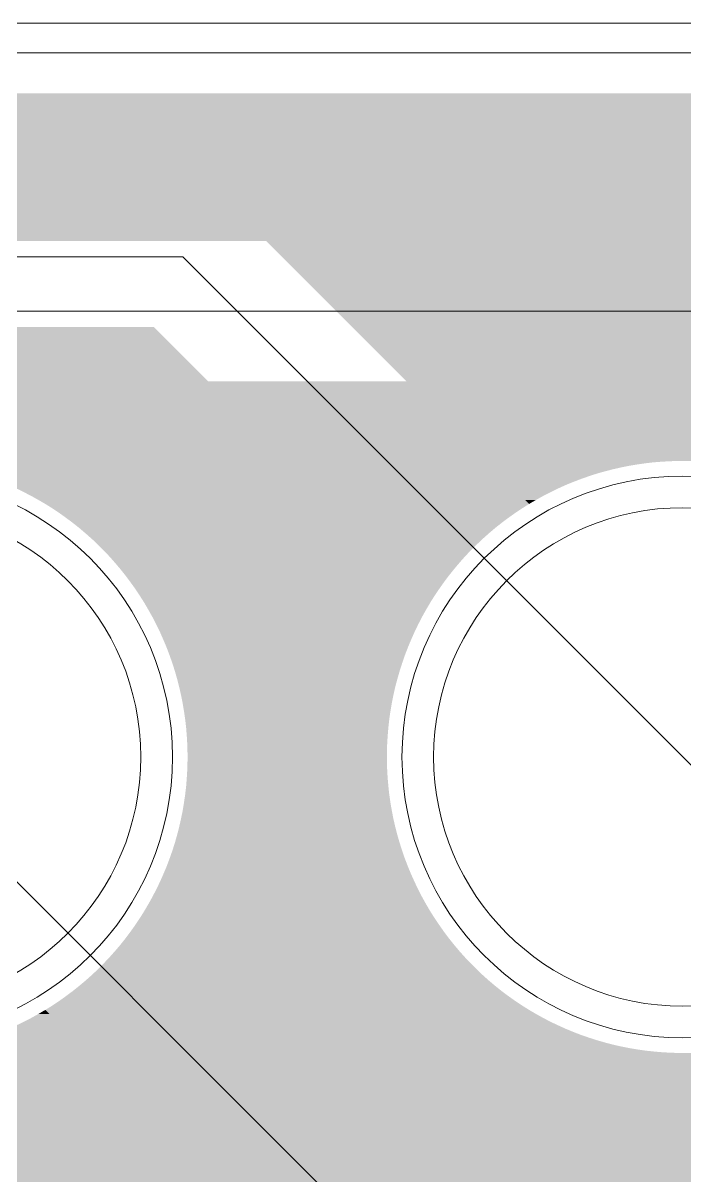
# Model space of a CAD drawing. Header units: millimetres. Extents: x 0 to 210, y 0 to 297.
# Drawn here: x 100.367 to 102.492, y 226.448 to 230.148 of the extents above; entities that cross this region are included whole.
import ezdxf

# ---------------------------------------------------------------- set-up
doc = ezdxf.new("R2010")
doc.units = ezdxf.units.MM
for name, pattern in [('K5LT32768', [0]), ('K5LT32769', [0]), ('K5LT32771', [0]), ('K5LT32772', [0]), ('K5LT32773', [0]), ('K5LT32774', [0]), ('K5LT32775', [0])]:
    doc.linetypes.add(name, pattern=pattern)

# ---------------------------------------------------------------- blocks, each defined once
blk = doc.blocks.new('U29')
at = {"color": 7, "linetype": 'K5LT32768', "lineweight": 18}
blk.add_circle((99.9451, 227.7927), 0.8, dxfattribs=at)
blk = doc.blocks.new('U30')
at = {"color": 7, "linetype": 'K5LT32768', "lineweight": 18}
blk.add_circle((102.4851, 227.7927), 0.8, dxfattribs=at)
blk = doc.blocks.new('U160')
at = {"color": 1, "linetype": 'K5LT32771', "lineweight": 18, "true_color": 0xff0000}
blk.add_circle((99.9451, 227.7927), 0.9016, dxfattribs=at)
blk = doc.blocks.new('U161')
at = {"color": 1, "linetype": 'K5LT32771', "lineweight": 18, "true_color": 0xff0000}
blk.add_circle((102.4851, 227.7927), 0.9016, dxfattribs=at)
blk = doc.blocks.new('U262')
at = {"color": 3, "linetype": 'K5LT32773', "lineweight": 18, "true_color": 0x00ff00}
blk.add_circle((99.9451, 227.7927), 0.8, dxfattribs=at)
blk = doc.blocks.new('U263')
at = {"color": 3, "linetype": 'K5LT32773', "lineweight": 18, "true_color": 0x00ff00}
blk.add_circle((102.4851, 227.7927), 0.8, dxfattribs=at)
blk = doc.blocks.new('U326')
at = {"color": 1, "linetype": 'K5LT32771', "lineweight": 18, "true_color": 0xff0000}
blk.add_circle((99.9451, 227.7927), 0.9016, dxfattribs=at)
blk = doc.blocks.new('U327')
at = {"color": 1, "linetype": 'K5LT32771', "lineweight": 18, "true_color": 0xff0000}
blk.add_circle((102.4851, 227.7927), 0.9016, dxfattribs=at)

msp = doc.modelspace()

# ---------------------------------------------------------------- hatches: boundary and pattern name
for points in [[(84.8151, 229.8689), (84.8151, 229.923), (133.2828, 229.923), (133.3364, 229.8689)], [(84.8151, 229.6231), (84.8151, 229.8689), (133.3364, 229.8689), (133.3343, 229.6231)], [(100.8925, 229.6228), (100.8798, 229.6231), (133.3343, 229.6231), (133.3343, 229.6228)], [(100.9052, 229.6218), (100.8925, 229.6228), (133.3343, 229.6228), (133.3343, 229.6218)], [(100.9176, 229.62), (100.9052, 229.6218), (133.3343, 229.6218), (133.3343, 229.62)], [(100.9301, 229.6175), (100.9176, 229.62), (133.3343, 229.62), (133.3342, 229.6175)], [(100.9423, 229.6142), (100.9301, 229.6175), (133.3342, 229.6175), (133.3342, 229.6142)], [(100.9542, 229.6104), (100.9423, 229.6142), (133.3342, 229.6142), (133.3342, 229.6104)], [(100.9661, 229.6061), (100.9542, 229.6104), (133.3342, 229.6104), (133.3341, 229.6061)], [(100.9776, 229.6007), (100.9661, 229.6061), (133.3341, 229.6061), (133.3341, 229.6007)], [(100.9887, 229.5951), (100.9776, 229.6007), (133.3341, 229.6007), (133.334, 229.5951)], [(100.9997, 229.5885), (100.9887, 229.5951), (133.334, 229.5951), (133.334, 229.5885)], [(101.0101, 229.5817), (100.9997, 229.5885), (133.334, 229.5885), (133.3339, 229.5817)], [(101.0202, 229.574), (101.0101, 229.5817), (133.3339, 229.5817), (133.3339, 229.574)], [(101.0299, 229.5659), (101.0202, 229.574), (133.3339, 229.574), (133.3338, 229.5659)], [(101.039, 229.5573), (101.0299, 229.5659), (133.3338, 229.5659), (133.3337, 229.5573)], [(101.6232, 228.9731), (101.039, 229.5573), (133.3337, 229.5573), (133.3287, 228.9731)], [(88.5133, 228.7427), (88.9435, 229.173), (100.7866, 229.173), (101.2168, 228.7427)], [(101.6235, 228.9728), (101.6232, 228.9731), (112.465, 228.9731), (112.4454, 228.9728)], [(101.6248, 228.9716), (101.6235, 228.9728), (112.4454, 228.9728), (112.4259, 228.9716)], [(101.6268, 228.9695), (101.6248, 228.9716), (112.4259, 228.9716), (112.4063, 228.9695)], [(101.6293, 228.967), (101.6268, 228.9695), (112.4063, 228.9695), (112.3867, 228.967)], [(101.6329, 228.9634), (101.6293, 228.967), (112.3867, 228.967), (112.3674, 228.9634)], [(101.637, 228.9594), (101.6329, 228.9634), (112.3674, 228.9634), (112.3481, 228.9594)], [(101.642, 228.9543), (101.637, 228.9594), (112.3481, 228.9594), (112.3293, 228.9543)], [(101.6476, 228.9487), (101.642, 228.9543), (112.3293, 228.9543), (112.3105, 228.9487)], [(101.6542, 228.9421), (101.6476, 228.9487), (112.3105, 228.9487), (112.292, 228.9421)], [(101.6613, 228.935), (101.6542, 228.9421), (112.292, 228.9421), (112.2737, 228.935)], [(101.6692, 228.9271), (101.6613, 228.935), (112.2737, 228.935), (112.2557, 228.9271)], [(101.6776, 228.9187), (101.6692, 228.9271), (112.2557, 228.9271), (112.2379, 228.9187)], [(101.687, 228.9093), (101.6776, 228.9187), (112.2379, 228.9187), (112.2206, 228.9093)], [(101.6969, 228.8994), (101.687, 228.9093), (112.2206, 228.9093), (112.2036, 228.8994)], [(101.7076, 228.8888), (101.6969, 228.8994), (112.2036, 228.8994), (112.1871, 228.8888)], [(101.7188, 228.8776), (101.7076, 228.8888), (112.1871, 228.8888), (112.1711, 228.8776)], [(101.7307, 228.8656), (101.7188, 228.8776), (112.1711, 228.8776), (112.1553, 228.8656)], [(101.7431, 228.8532), (101.7307, 228.8656), (112.1553, 228.8656), (112.1401, 228.8532)], [(101.7561, 228.8402), (101.7431, 228.8532), (112.1401, 228.8532), (112.1254, 228.8402)], [(101.7698, 228.8265), (101.7561, 228.8402), (112.1254, 228.8402), (112.1114, 228.8265)], [(101.8536, 228.7427), (101.7698, 228.8265), (112.1114, 228.8265), (112.0276, 228.7427)], [(99.9852, 228.7419), (99.9585, 228.7427), (101.2168, 228.7427), (101.2176, 228.7419)], [(100.0116, 228.7404), (99.9852, 228.7419), (101.2176, 228.7419), (101.2191, 228.7404)], [(100.0383, 228.7384), (100.0116, 228.7404), (101.2191, 228.7404), (101.2211, 228.7384)], [(100.0647, 228.7353), (100.0383, 228.7384), (101.2211, 228.7384), (101.2242, 228.7353)], [(100.0911, 228.7315), (100.0647, 228.7353), (101.2242, 228.7353), (101.228, 228.7315)], [(101.8544, 228.7419), (101.8536, 228.7427), (102.4718, 228.7427), (102.4452, 228.7419)], [(101.8559, 228.7404), (101.8544, 228.7419), (102.4452, 228.7419), (102.4185, 228.7404)], [(101.8579, 228.7384), (101.8559, 228.7404), (102.4185, 228.7404), (102.3918, 228.7384)], [(101.861, 228.7353), (101.8579, 228.7384), (102.3918, 228.7384), (102.3654, 228.7353)], [(101.8648, 228.7315), (101.861, 228.7353), (102.3654, 228.7353), (102.339, 228.7315)], [(100.1173, 228.7272), (100.0911, 228.7315), (101.228, 228.7315), (101.2323, 228.7272)], [(100.1434, 228.7219), (100.1173, 228.7272), (101.2323, 228.7272), (101.2377, 228.7219)], [(100.1696, 228.716), (100.1434, 228.7219), (101.2377, 228.7219), (101.2435, 228.716)], [(100.1952, 228.7094), (100.1696, 228.716), (101.2435, 228.716), (101.2501, 228.7094)], [(100.2209, 228.7021), (100.1952, 228.7094), (101.2501, 228.7094), (101.2575, 228.7021)], [(100.2463, 228.6939), (100.2209, 228.7021), (101.2575, 228.7021), (101.2656, 228.6939)], [(101.8691, 228.7272), (101.8648, 228.7315), (102.339, 228.7315), (102.3128, 228.7272)], [(101.8745, 228.7219), (101.8691, 228.7272), (102.3128, 228.7272), (102.2867, 228.7219)], [(101.8803, 228.716), (101.8745, 228.7219), (102.2867, 228.7219), (102.2608, 228.716)], [(101.8869, 228.7094), (101.8803, 228.716), (102.2608, 228.716), (102.2349, 228.7094)], [(101.8943, 228.7021), (101.8869, 228.7094), (102.2349, 228.7094), (102.2092, 228.7021)], [(101.9024, 228.6939), (101.8943, 228.7021), (102.2092, 228.7021), (102.1838, 228.6939)], [(100.2714, 228.685), (100.2463, 228.6939), (101.2656, 228.6939), (101.2745, 228.685)], [(100.2963, 228.6756), (100.2714, 228.685), (101.2745, 228.685), (101.2839, 228.6756)], [(100.321, 228.6655), (100.2963, 228.6756), (101.2839, 228.6756), (101.294, 228.6655)], [(100.3454, 228.6546), (100.321, 228.6655), (101.294, 228.6655), (101.305, 228.6546)], [(101.9113, 228.685), (101.9024, 228.6939), (102.1838, 228.6939), (102.1587, 228.685)], [(101.9207, 228.6756), (101.9113, 228.685), (102.1587, 228.685), (102.1338, 228.6756)], [(101.9308, 228.6655), (101.9207, 228.6756), (102.1338, 228.6756), (102.1091, 228.6655)], [(101.9418, 228.6546), (101.9308, 228.6655), (102.1091, 228.6655), (102.085, 228.6546)], [(100.3692, 228.6429), (100.3454, 228.6546), (101.305, 228.6546), (101.3167, 228.6429)], [(100.3929, 228.6307), (100.3692, 228.6429), (101.3167, 228.6429), (101.3288, 228.6307)], [(100.4162, 228.6177), (100.3929, 228.6307), (101.3288, 228.6307), (101.3418, 228.6177)], [(101.9535, 228.6429), (101.9418, 228.6546), (102.085, 228.6546), (102.0609, 228.6429)], [(101.9656, 228.6307), (101.9535, 228.6429), (102.0609, 228.6429), (102.0373, 228.6307)], [(101.9786, 228.6177), (101.9656, 228.6307), (102.0373, 228.6307), (102.0139, 228.6177)], [(100.4393, 228.6043), (100.4162, 228.6177), (101.3418, 228.6177), (101.3553, 228.6043)], [(100.4619, 228.5901), (100.4393, 228.6043), (101.3553, 228.6043), (101.3695, 228.5901)], [(100.484, 228.5753), (100.4619, 228.5901), (101.3695, 228.5901), (101.3842, 228.5753)], [(101.9915, 228.6048), (101.9786, 228.6177), (102.0139, 228.6177)], [(100.5056, 228.5598), (100.484, 228.5753), (101.3842, 228.5753), (101.3997, 228.5598)], [(100.527, 228.5438), (100.5056, 228.5598), (101.3997, 228.5598), (101.4157, 228.5438)], [(100.5478, 228.5273), (100.527, 228.5438), (101.4157, 228.5438), (101.4322, 228.5273)], [(100.5681, 228.51), (100.5478, 228.5273), (101.4322, 228.5273), (101.4495, 228.51)], [(100.5882, 228.4923), (100.5681, 228.51), (101.4495, 228.51), (101.4673, 228.4923)], [(100.6075, 228.474), (100.5882, 228.4923), (101.4673, 228.4923), (101.4856, 228.474)], [(100.6263, 228.4552), (100.6075, 228.474), (101.4856, 228.474), (101.5044, 228.4552)], [(100.6446, 228.4359), (100.6263, 228.4552), (101.5044, 228.4552), (101.5237, 228.4359)], [(100.6623, 228.4158), (100.6446, 228.4359), (101.5237, 228.4359), (101.5437, 228.4158)], [(100.6796, 228.3955), (100.6623, 228.4158), (101.5437, 228.4158), (101.564, 228.3955)], [(100.6961, 228.3747), (100.6796, 228.3955), (101.564, 228.3955), (101.5849, 228.3747)], [(100.7121, 228.3533), (100.6961, 228.3747), (101.5849, 228.3747), (101.6062, 228.3533)], [(100.7276, 228.3317), (100.7121, 228.3533), (101.6062, 228.3533), (101.6278, 228.3317)], [(100.7424, 228.3094), (100.7276, 228.3317), (101.6278, 228.3317), (101.6502, 228.3094)], [(100.7566, 228.287), (100.7424, 228.3094), (101.6502, 228.3094), (101.6725, 228.287)], [(100.757, 228.2863), (100.7566, 228.287), (101.6725, 228.287), (101.6733, 228.2863)], [(100.77, 228.2639), (100.757, 228.2863), (101.6733, 228.2863), (101.6601, 228.2639)], [(100.783, 228.2408), (100.77, 228.2639), (101.6601, 228.2639), (101.6471, 228.2408)], [(100.7952, 228.2169), (100.783, 228.2408), (101.6471, 228.2408), (101.6349, 228.2169)], [(100.8069, 228.193), (100.7952, 228.2169), (101.6349, 228.2169), (101.6235, 228.193)], [(100.8175, 228.1687), (100.8069, 228.193), (101.6235, 228.193), (101.6126, 228.1687)], [(100.828, 228.144), (100.8175, 228.1687), (101.6126, 228.1687), (101.6024, 228.144)], [(100.8374, 228.1191), (100.828, 228.144), (101.6024, 228.144), (101.5928, 228.1191)], [(100.8462, 228.094), (100.8374, 228.1191), (101.5928, 228.1191), (101.5841, 228.094)], [(100.8544, 228.0686), (100.8462, 228.094), (101.5841, 228.094), (101.576, 228.0686)], [(100.8617, 228.0429), (100.8544, 228.0686), (101.576, 228.0686), (101.5686, 228.0429)], [(100.8683, 228.0173), (100.8617, 228.0429), (101.5686, 228.0429), (101.5618, 228.0173)], [(100.8742, 227.9911), (100.8683, 228.0173), (101.5618, 228.0173), (101.5559, 227.9911)], [(100.8795, 227.965), (100.8742, 227.9911), (101.5559, 227.9911), (101.5508, 227.965)], [(100.8838, 227.9388), (100.8795, 227.965), (101.5508, 227.965), (101.5463, 227.9388)], [(100.8876, 227.9124), (100.8838, 227.9388), (101.5463, 227.9388), (101.5425, 227.9124)], [(100.8907, 227.886), (100.8876, 227.9124), (101.5425, 227.9124), (101.5397, 227.886)], [(100.8927, 227.8593), (100.8907, 227.886), (101.5397, 227.886), (101.5374, 227.8593)], [(100.8943, 227.8329), (100.8927, 227.8593), (101.5374, 227.8593), (101.5359, 227.8329)], [(100.895, 227.8062), (100.8943, 227.8329), (101.5359, 227.8329), (101.5351, 227.8062)], [(100.8943, 227.7529), (100.895, 227.7795), (101.5351, 227.7795), (101.5359, 227.7529)], [(100.895, 227.7795), (100.895, 227.8062), (101.5351, 227.8062), (101.5351, 227.7795)], [(100.8927, 227.7262), (100.8943, 227.7529), (101.5359, 227.7529), (101.5374, 227.7262)], [(100.8876, 227.6731), (100.8907, 227.6998), (101.5397, 227.6998), (101.5425, 227.6731)], [(100.8907, 227.6998), (100.8927, 227.7262), (101.5374, 227.7262), (101.5397, 227.6998)], [(100.8838, 227.6467), (100.8876, 227.6731), (101.5425, 227.6731), (101.5463, 227.6467)], [(100.8795, 227.6205), (100.8838, 227.6467), (101.5463, 227.6467), (101.5508, 227.6205)], [(100.8683, 227.5685), (100.8742, 227.5944), (101.5559, 227.5944), (101.5618, 227.5685)], [(100.8742, 227.5944), (100.8795, 227.6205), (101.5508, 227.6205), (101.5559, 227.5944)], [(100.8617, 227.5426), (100.8683, 227.5685), (101.5618, 227.5685), (101.5686, 227.5426)], [(100.8462, 227.4915), (100.8544, 227.5169), (101.576, 227.5169), (101.5841, 227.4915)], [(100.8544, 227.5169), (100.8617, 227.5426), (101.5686, 227.5426), (101.576, 227.5169)], [(100.8374, 227.4664), (100.8462, 227.4915), (101.5841, 227.4915), (101.5928, 227.4664)], [(100.8175, 227.4168), (100.828, 227.4415), (101.6024, 227.4415), (101.6126, 227.4168)], [(100.828, 227.4415), (100.8374, 227.4664), (101.5928, 227.4664), (101.6024, 227.4415)], [(100.8069, 227.3927), (100.8175, 227.4168), (101.6126, 227.4168), (101.6235, 227.3927)], [(100.783, 227.3449), (100.7952, 227.3686), (101.6349, 227.3686), (101.6471, 227.3449)], [(100.7952, 227.3686), (100.8069, 227.3927), (101.6235, 227.3927), (101.6349, 227.3686)], [(100.77, 227.3216), (100.783, 227.3449), (101.6471, 227.3449), (101.6601, 227.3216)], [(100.7569, 227.2992), (100.77, 227.3216), (101.6601, 227.3216), (101.6732, 227.2992)], [(100.7574, 227.2987), (100.7569, 227.2992), (101.6732, 227.2992), (101.6735, 227.2987)], [(100.78, 227.2761), (100.7574, 227.2987), (101.6735, 227.2987), (101.6877, 227.2761)], [(100.8021, 227.254), (100.78, 227.2761), (101.6877, 227.2761), (101.7027, 227.254)], [(100.8239, 227.2322), (100.8021, 227.254), (101.7027, 227.254), (101.718, 227.2322)], [(100.8453, 227.2108), (100.8239, 227.2322), (101.718, 227.2322), (101.734, 227.2108)], [(100.8661, 227.19), (100.8453, 227.2108), (101.734, 227.2108), (101.7507, 227.19)], [(100.8864, 227.1697), (100.8661, 227.19), (101.7507, 227.19), (101.7678, 227.1697)], [(100.9062, 227.1499), (100.8864, 227.1697), (101.7678, 227.1697), (101.7855, 227.1499)], [(100.9255, 227.1306), (100.9062, 227.1499), (101.7855, 227.1499), (101.8038, 227.1306)], [(100.9446, 227.1115), (100.9255, 227.1306), (101.8038, 227.1306), (101.8229, 227.1115)], [(100.9629, 227.0932), (100.9446, 227.1115), (101.8229, 227.1115), (101.8422, 227.0932)], [(100.9807, 227.0754), (100.9629, 227.0932), (101.8422, 227.0932), (101.862, 227.0754)], [(100.9977, 227.0584), (100.9807, 227.0754), (101.862, 227.0754), (101.8823, 227.0584)], [(101.0145, 227.0417), (100.9977, 227.0584), (101.8823, 227.0584), (101.9031, 227.0417)], [(101.0305, 227.0257), (101.0145, 227.0417), (101.9031, 227.0417), (101.9245, 227.0257)], [(101.046, 227.0102), (101.0305, 227.0257), (101.9245, 227.0257), (101.9463, 227.0102)], [(101.0607, 226.9954), (101.046, 227.0102), (101.9463, 227.0102), (101.9684, 226.9954)], [(100.3929, 226.9548), (100.4162, 226.9678), (100.4518, 226.9678), (100.4647, 226.9548)], [(100.4162, 226.9678), (100.4386, 226.981), (100.4518, 226.9678)], [(101.0749, 226.9812), (101.0607, 226.9954), (101.9684, 226.9954), (101.991, 226.9812)], [(101.0884, 226.9678), (101.0749, 226.9812), (101.991, 226.9812), (102.0139, 226.9678)], [(101.1014, 226.9548), (101.0884, 226.9678), (102.0139, 226.9678), (102.0373, 226.9548)], [(100.321, 226.9203), (100.3454, 226.9312), (100.4883, 226.9312), (100.4993, 226.9203)], [(100.3454, 226.9312), (100.3692, 226.9426), (100.4769, 226.9426), (100.4883, 226.9312)], [(100.3692, 226.9426), (100.3929, 226.9548), (100.4647, 226.9548), (100.4769, 226.9426)], [(101.1136, 226.9426), (101.1014, 226.9548), (102.0373, 226.9548), (102.0609, 226.9426)], [(101.125, 226.9312), (101.1136, 226.9426), (102.0609, 226.9426), (102.085, 226.9312)], [(101.1359, 226.9203), (101.125, 226.9312), (102.085, 226.9312), (102.1091, 226.9203)], [(100.2209, 226.8837), (100.2463, 226.8918), (100.5277, 226.8918), (100.5358, 226.8837)], [(100.2463, 226.8918), (100.2714, 226.9004), (100.5191, 226.9004), (100.5277, 226.8918)], [(100.2714, 226.9004), (100.2963, 226.9101), (100.5094, 226.9101), (100.5191, 226.9004)], [(100.2963, 226.9101), (100.321, 226.9203), (100.4993, 226.9203), (100.5094, 226.9101)], [(101.1461, 226.9101), (101.1359, 226.9203), (102.1091, 226.9203), (102.1338, 226.9101)], [(101.1557, 226.9004), (101.1461, 226.9101), (102.1338, 226.9101), (102.1587, 226.9004)], [(101.1644, 226.8918), (101.1557, 226.9004), (102.1587, 226.9004), (102.1838, 226.8918)], [(101.1725, 226.8837), (101.1644, 226.8918), (102.1838, 226.8918), (102.2092, 226.8837)], [(100.0383, 226.8474), (100.0647, 226.8502), (100.5694, 226.8502), (100.5722, 226.8474)], [(100.0647, 226.8502), (100.0911, 226.854), (100.5656, 226.854), (100.5694, 226.8502)], [(100.0911, 226.854), (100.1173, 226.8585), (100.561, 226.8585), (100.5656, 226.854)], [(100.1173, 226.8585), (100.1434, 226.8636), (100.5559, 226.8636), (100.561, 226.8585)], [(100.1434, 226.8636), (100.1696, 226.8695), (100.5501, 226.8695), (100.5559, 226.8636)], [(100.1696, 226.8695), (100.1952, 226.8763), (100.5432, 226.8763), (100.5501, 226.8695)], [(100.1952, 226.8763), (100.2209, 226.8837), (100.5358, 226.8837), (100.5432, 226.8763)], [(101.1799, 226.8763), (101.1725, 226.8837), (102.2092, 226.8837), (102.2349, 226.8763)], [(101.1867, 226.8695), (101.1799, 226.8763), (102.2349, 226.8763), (102.2608, 226.8695)], [(101.1926, 226.8636), (101.1867, 226.8695), (102.2608, 226.8695), (102.2867, 226.8636)], [(101.1977, 226.8585), (101.1926, 226.8636), (102.2867, 226.8636), (102.3128, 226.8585)], [(101.2022, 226.854), (101.1977, 226.8585), (102.3128, 226.8585), (102.339, 226.854)], [(101.2061, 226.8502), (101.2022, 226.854), (102.339, 226.854), (102.3654, 226.8502)], [(101.2088, 226.8474), (101.2061, 226.8502), (102.3654, 226.8502), (102.3918, 226.8474)], [(98.7568, 226.4981), (98.4122, 226.8428), (100.5767, 226.8428), (100.9214, 226.4981)], [(99.9585, 226.8428), (99.9852, 226.8435), (100.576, 226.8435), (100.5767, 226.8428)], [(99.9852, 226.8435), (100.0116, 226.8451), (100.5744, 226.8451), (100.576, 226.8435)], [(100.0116, 226.8451), (100.0383, 226.8474), (100.5722, 226.8474), (100.5744, 226.8451)], [(101.2111, 226.8451), (101.2088, 226.8474), (102.3918, 226.8474), (102.4185, 226.8451)], [(101.2127, 226.8435), (101.2111, 226.8451), (102.4185, 226.8451), (102.4452, 226.8435)], [(101.2134, 226.8428), (101.2127, 226.8435), (102.4452, 226.8435), (102.4718, 226.8428)], [(101.5381, 226.5182), (101.2134, 226.8428), (103.1167, 226.8428), (103.4414, 226.5182)], [(101.5831, 226.4732), (101.5381, 226.5182), (103.4414, 226.5182), (103.4226, 226.4732)], [(99.2648, 226.473), (99.2648, 226.4981), (100.9214, 226.4981), (100.9466, 226.473)], [(100.7649, 226.0889), (100.7649, 226.473), (100.9466, 226.473), (101.3306, 226.0889)], [(101.9931, 226.473), (101.99, 226.4732), (103.4226, 226.4732), (103.4225, 226.473)]]:
    msp.add_hatch(color=7).paths.add_polyline_path(points)
at = {"true_color": 0x00ff00}
for points in [[(84.8151, 229.8689), (84.8151, 229.923), (133.2828, 229.923), (133.3364, 229.8689)], [(84.8151, 229.4481), (84.8151, 229.8689), (133.3364, 229.8689), (133.3328, 229.4481)], [(93.5933, 228.7427), (93.8485, 228.998), (103.5016, 228.998), (103.7568, 228.7427)], [(99.9852, 228.7419), (99.9585, 228.7427), (102.4718, 228.7427), (102.4452, 228.7419)], [(100.0116, 228.7404), (99.9852, 228.7419), (102.4452, 228.7419), (102.4185, 228.7404)], [(100.0383, 228.7384), (100.0116, 228.7404), (102.4185, 228.7404), (102.3918, 228.7384)], [(100.0647, 228.7353), (100.0383, 228.7384), (102.3918, 228.7384), (102.3654, 228.7353)], [(100.0911, 228.7315), (100.0647, 228.7353), (102.3654, 228.7353), (102.339, 228.7315)], [(100.1173, 228.7272), (100.0911, 228.7315), (102.339, 228.7315), (102.3128, 228.7272)], [(100.1434, 228.7219), (100.1173, 228.7272), (102.3128, 228.7272), (102.2867, 228.7219)], [(100.1696, 228.716), (100.1434, 228.7219), (102.2867, 228.7219), (102.2608, 228.716)], [(100.1952, 228.7094), (100.1696, 228.716), (102.2608, 228.716), (102.2349, 228.7094)], [(100.2209, 228.7021), (100.1952, 228.7094), (102.2349, 228.7094), (102.2092, 228.7021)], [(100.2463, 228.6939), (100.2209, 228.7021), (102.2092, 228.7021), (102.1838, 228.6939)], [(100.2714, 228.685), (100.2463, 228.6939), (102.1838, 228.6939), (102.1587, 228.685)], [(100.2963, 228.6756), (100.2714, 228.685), (102.1587, 228.685), (102.1338, 228.6756)], [(100.321, 228.6655), (100.2963, 228.6756), (102.1338, 228.6756), (102.1091, 228.6655)], [(100.3454, 228.6546), (100.321, 228.6655), (102.1091, 228.6655), (102.085, 228.6546)], [(100.3692, 228.6429), (100.3454, 228.6546), (102.085, 228.6546), (102.0609, 228.6429)], [(100.3929, 228.6307), (100.3692, 228.6429), (102.0609, 228.6429), (102.0373, 228.6307)], [(100.4162, 228.6177), (100.3929, 228.6307), (102.0373, 228.6307), (102.0139, 228.6177)], [(100.4393, 228.6043), (100.4162, 228.6177), (102.0139, 228.6177), (101.991, 228.6043)], [(100.4619, 228.5901), (100.4393, 228.6043), (101.991, 228.6043), (101.9684, 228.5901)], [(100.484, 228.5753), (100.4619, 228.5901), (101.9684, 228.5901), (101.9463, 228.5753)], [(100.5056, 228.5598), (100.484, 228.5753), (101.9463, 228.5753), (101.9245, 228.5598)], [(100.527, 228.5438), (100.5056, 228.5598), (101.9245, 228.5598), (101.9031, 228.5438)], [(100.5478, 228.5273), (100.527, 228.5438), (101.9031, 228.5438), (101.8823, 228.5273)], [(100.5681, 228.51), (100.5478, 228.5273), (101.8823, 228.5273), (101.862, 228.51)], [(100.5882, 228.4923), (100.5681, 228.51), (101.862, 228.51), (101.8422, 228.4923)], [(100.6075, 228.474), (100.5882, 228.4923), (101.8422, 228.4923), (101.8229, 228.474)], [(100.6263, 228.4552), (100.6075, 228.474), (101.8229, 228.474), (101.8038, 228.4552)], [(100.6446, 228.4359), (100.6263, 228.4552), (101.8038, 228.4552), (101.7855, 228.4359)], [(100.6623, 228.4158), (100.6446, 228.4359), (101.7855, 228.4359), (101.7678, 228.4158)], [(100.6796, 228.3955), (100.6623, 228.4158), (101.7678, 228.4158), (101.7507, 228.3955)], [(100.6961, 228.3747), (100.6796, 228.3955), (101.7507, 228.3955), (101.734, 228.3747)], [(100.7121, 228.3533), (100.6961, 228.3747), (101.734, 228.3747), (101.718, 228.3533)], [(100.7276, 228.3317), (100.7121, 228.3533), (101.718, 228.3533), (101.7027, 228.3317)], [(100.7424, 228.3094), (100.7276, 228.3317), (101.7027, 228.3317), (101.6877, 228.3094)], [(100.7566, 228.287), (100.7424, 228.3094), (101.6877, 228.3094), (101.6735, 228.287)], [(100.77, 228.2639), (100.7566, 228.287), (101.6735, 228.287), (101.6601, 228.2639)], [(100.783, 228.2408), (100.77, 228.2639), (101.6601, 228.2639), (101.6471, 228.2408)], [(100.7952, 228.2169), (100.783, 228.2408), (101.6471, 228.2408), (101.6349, 228.2169)], [(100.8069, 228.193), (100.7952, 228.2169), (101.6349, 228.2169), (101.6235, 228.193)], [(100.8175, 228.1687), (100.8069, 228.193), (101.6235, 228.193), (101.6126, 228.1687)], [(100.828, 228.144), (100.8175, 228.1687), (101.6126, 228.1687), (101.6024, 228.144)], [(100.8374, 228.1191), (100.828, 228.144), (101.6024, 228.144), (101.5928, 228.1191)], [(100.8462, 228.094), (100.8374, 228.1191), (101.5928, 228.1191), (101.5841, 228.094)], [(100.8544, 228.0686), (100.8462, 228.094), (101.5841, 228.094), (101.576, 228.0686)], [(100.8617, 228.0429), (100.8544, 228.0686), (101.576, 228.0686), (101.5686, 228.0429)], [(100.8683, 228.0173), (100.8617, 228.0429), (101.5686, 228.0429), (101.5618, 228.0173)], [(100.8742, 227.9911), (100.8683, 228.0173), (101.5618, 228.0173), (101.5559, 227.9911)], [(100.8795, 227.965), (100.8742, 227.9911), (101.5559, 227.9911), (101.5508, 227.965)], [(100.8838, 227.9388), (100.8795, 227.965), (101.5508, 227.965), (101.5463, 227.9388)], [(100.8876, 227.9124), (100.8838, 227.9388), (101.5463, 227.9388), (101.5425, 227.9124)], [(100.8907, 227.886), (100.8876, 227.9124), (101.5425, 227.9124), (101.5397, 227.886)], [(100.8927, 227.8593), (100.8907, 227.886), (101.5397, 227.886), (101.5374, 227.8593)], [(100.8943, 227.8329), (100.8927, 227.8593), (101.5374, 227.8593), (101.5359, 227.8329)], [(100.895, 227.8062), (100.8943, 227.8329), (101.5359, 227.8329), (101.5351, 227.8062)], [(100.8943, 227.7529), (100.895, 227.7795), (101.5351, 227.7795), (101.5359, 227.7529)], [(100.895, 227.7795), (100.895, 227.8062), (101.5351, 227.8062), (101.5351, 227.7795)], [(100.8927, 227.7262), (100.8943, 227.7529), (101.5359, 227.7529), (101.5374, 227.7262)], [(100.8876, 227.6731), (100.8907, 227.6998), (101.5397, 227.6998), (101.5425, 227.6731)], [(100.8907, 227.6998), (100.8927, 227.7262), (101.5374, 227.7262), (101.5397, 227.6998)], [(100.8838, 227.6467), (100.8876, 227.6731), (101.5425, 227.6731), (101.5463, 227.6467)], [(100.8795, 227.6205), (100.8838, 227.6467), (101.5463, 227.6467), (101.5508, 227.6205)], [(100.8683, 227.5685), (100.8742, 227.5944), (101.5559, 227.5944), (101.5618, 227.5685)], [(100.8742, 227.5944), (100.8795, 227.6205), (101.5508, 227.6205), (101.5559, 227.5944)], [(100.8617, 227.5426), (100.8683, 227.5685), (101.5618, 227.5685), (101.5686, 227.5426)], [(100.8462, 227.4915), (100.8544, 227.5169), (101.576, 227.5169), (101.5841, 227.4915)], [(100.8544, 227.5169), (100.8617, 227.5426), (101.5686, 227.5426), (101.576, 227.5169)], [(100.8374, 227.4664), (100.8462, 227.4915), (101.5841, 227.4915), (101.5928, 227.4664)], [(100.8175, 227.4168), (100.828, 227.4415), (101.6024, 227.4415), (101.6126, 227.4168)], [(100.828, 227.4415), (100.8374, 227.4664), (101.5928, 227.4664), (101.6024, 227.4415)], [(100.8069, 227.3927), (100.8175, 227.4168), (101.6126, 227.4168), (101.6235, 227.3927)], [(100.783, 227.3449), (100.7952, 227.3686), (101.6349, 227.3686), (101.6471, 227.3449)], [(100.7952, 227.3686), (100.8069, 227.3927), (101.6235, 227.3927), (101.6349, 227.3686)], [(100.77, 227.3216), (100.783, 227.3449), (101.6471, 227.3449), (101.6601, 227.3216)], [(100.7424, 227.2761), (100.7566, 227.2987), (101.6735, 227.2987), (101.6877, 227.2761)], [(100.7566, 227.2987), (100.77, 227.3216), (101.6601, 227.3216), (101.6735, 227.2987)], [(100.7276, 227.254), (100.7424, 227.2761), (101.6877, 227.2761), (101.7027, 227.254)], [(100.6961, 227.2108), (100.7121, 227.2322), (101.718, 227.2322), (101.734, 227.2108)], [(100.7121, 227.2322), (100.7276, 227.254), (101.7027, 227.254), (101.718, 227.2322)], [(100.6623, 227.1697), (100.6796, 227.19), (101.7507, 227.19), (101.7678, 227.1697)], [(100.6796, 227.19), (100.6961, 227.2108), (101.734, 227.2108), (101.7507, 227.19)], [(100.6263, 227.1306), (100.6446, 227.1499), (101.7855, 227.1499), (101.8038, 227.1306)], [(100.6446, 227.1499), (100.6623, 227.1697), (101.7678, 227.1697), (101.7855, 227.1499)], [(100.5882, 227.0932), (100.6075, 227.1115), (101.8229, 227.1115), (101.8422, 227.0932)], [(100.6075, 227.1115), (100.6263, 227.1306), (101.8038, 227.1306), (101.8229, 227.1115)], [(100.5478, 227.0584), (100.5681, 227.0754), (101.862, 227.0754), (101.8823, 227.0584)], [(100.5681, 227.0754), (100.5882, 227.0932), (101.8422, 227.0932), (101.862, 227.0754)], [(100.5056, 227.0257), (100.527, 227.0417), (101.9031, 227.0417), (101.9245, 227.0257)], [(100.527, 227.0417), (100.5478, 227.0584), (101.8823, 227.0584), (101.9031, 227.0417)], [(100.4619, 226.9954), (100.484, 227.0102), (101.9463, 227.0102), (101.9684, 226.9954)], [(100.484, 227.0102), (100.5056, 227.0257), (101.9245, 227.0257), (101.9463, 227.0102)], [(100.3929, 226.9548), (100.4162, 226.9678), (102.0139, 226.9678), (102.0373, 226.9548)], [(100.4162, 226.9678), (100.4393, 226.9812), (101.991, 226.9812), (102.0139, 226.9678)], [(100.4393, 226.9812), (100.4619, 226.9954), (101.9684, 226.9954), (101.991, 226.9812)], [(100.321, 226.9203), (100.3454, 226.9312), (102.085, 226.9312), (102.1091, 226.9203)], [(100.3454, 226.9312), (100.3692, 226.9426), (102.0609, 226.9426), (102.085, 226.9312)], [(100.3692, 226.9426), (100.3929, 226.9548), (102.0373, 226.9548), (102.0609, 226.9426)], [(100.2209, 226.8837), (100.2463, 226.8918), (102.1838, 226.8918), (102.2092, 226.8837)], [(100.2463, 226.8918), (100.2714, 226.9004), (102.1587, 226.9004), (102.1838, 226.8918)], [(100.2714, 226.9004), (100.2963, 226.9101), (102.1338, 226.9101), (102.1587, 226.9004)], [(100.2963, 226.9101), (100.321, 226.9203), (102.1091, 226.9203), (102.1338, 226.9101)], [(100.0383, 226.8474), (100.0647, 226.8502), (102.3654, 226.8502), (102.3918, 226.8474)], [(100.0647, 226.8502), (100.0911, 226.854), (102.339, 226.854), (102.3654, 226.8502)], [(100.0911, 226.854), (100.1173, 226.8585), (102.3128, 226.8585), (102.339, 226.854)], [(100.1173, 226.8585), (100.1434, 226.8636), (102.2867, 226.8636), (102.3128, 226.8585)], [(100.1434, 226.8636), (100.1696, 226.8695), (102.2608, 226.8695), (102.2867, 226.8636)], [(100.1696, 226.8695), (100.1952, 226.8763), (102.2349, 226.8763), (102.2608, 226.8695)], [(100.1952, 226.8763), (100.2209, 226.8837), (102.2092, 226.8837), (102.2349, 226.8763)], [(96.753, 226.223), (96.1333, 226.8428), (106.2968, 226.8428), (105.6771, 226.223)], [(99.9585, 226.8428), (99.9852, 226.8435), (102.4452, 226.8435), (102.4718, 226.8428)], [(99.9852, 226.8435), (100.0116, 226.8451), (102.4185, 226.8451), (102.4452, 226.8435)], [(100.0116, 226.8451), (100.0383, 226.8474), (102.3918, 226.8474), (102.4185, 226.8451)]]:
    msp.add_hatch(color=3, dxfattribs=at).paths.add_polyline_path(points)

# ---------------------------------------------------------------- linework, layer by layer
at = {"color": 4, "linetype": 'K5LT32772', "lineweight": 18, "true_color": 0x00ffff}
msp.add_lwpolyline([(78.5649, 230.1481), (139.565, 230.1481)], dxfattribs=at)
at = {"color": 5, "linetype": 'K5LT32775', "lineweight": 18, "true_color": 0x0000ff}
msp.add_lwpolyline([(84.495, 210.3028), (84.495, 230.0528), (84.7452, 230.0528), (110.245, 230.0528)], dxfattribs=at)
at = {"color": 7, "linetype": 'K5LT32769', "lineweight": 18}
for points in [[(88.8503, 229.398), (100.8798, 229.398), (102.4851, 227.7927)], [(99.9451, 227.7927), (101.4899, 226.2479)], [(102.4851, 227.7927), (103.7901, 226.4879)]]:
    msp.add_lwpolyline(points, dxfattribs=at)
at = {"color": 3, "linetype": 'K5LT32774', "lineweight": 18, "true_color": 0x00ff00}
msp.add_lwpolyline([(93.7553, 229.223), (103.5948, 229.223), (105.0251, 227.7927)], dxfattribs=at)

# ---------------------------------------------------------------- block references
for name in ['U160', 'U326', 'U161', 'U327', 'U29', 'U262', 'U30', 'U263']:
    msp.add_blockref(name, (0, 0))

doc.saveas('drawing.dxf')
